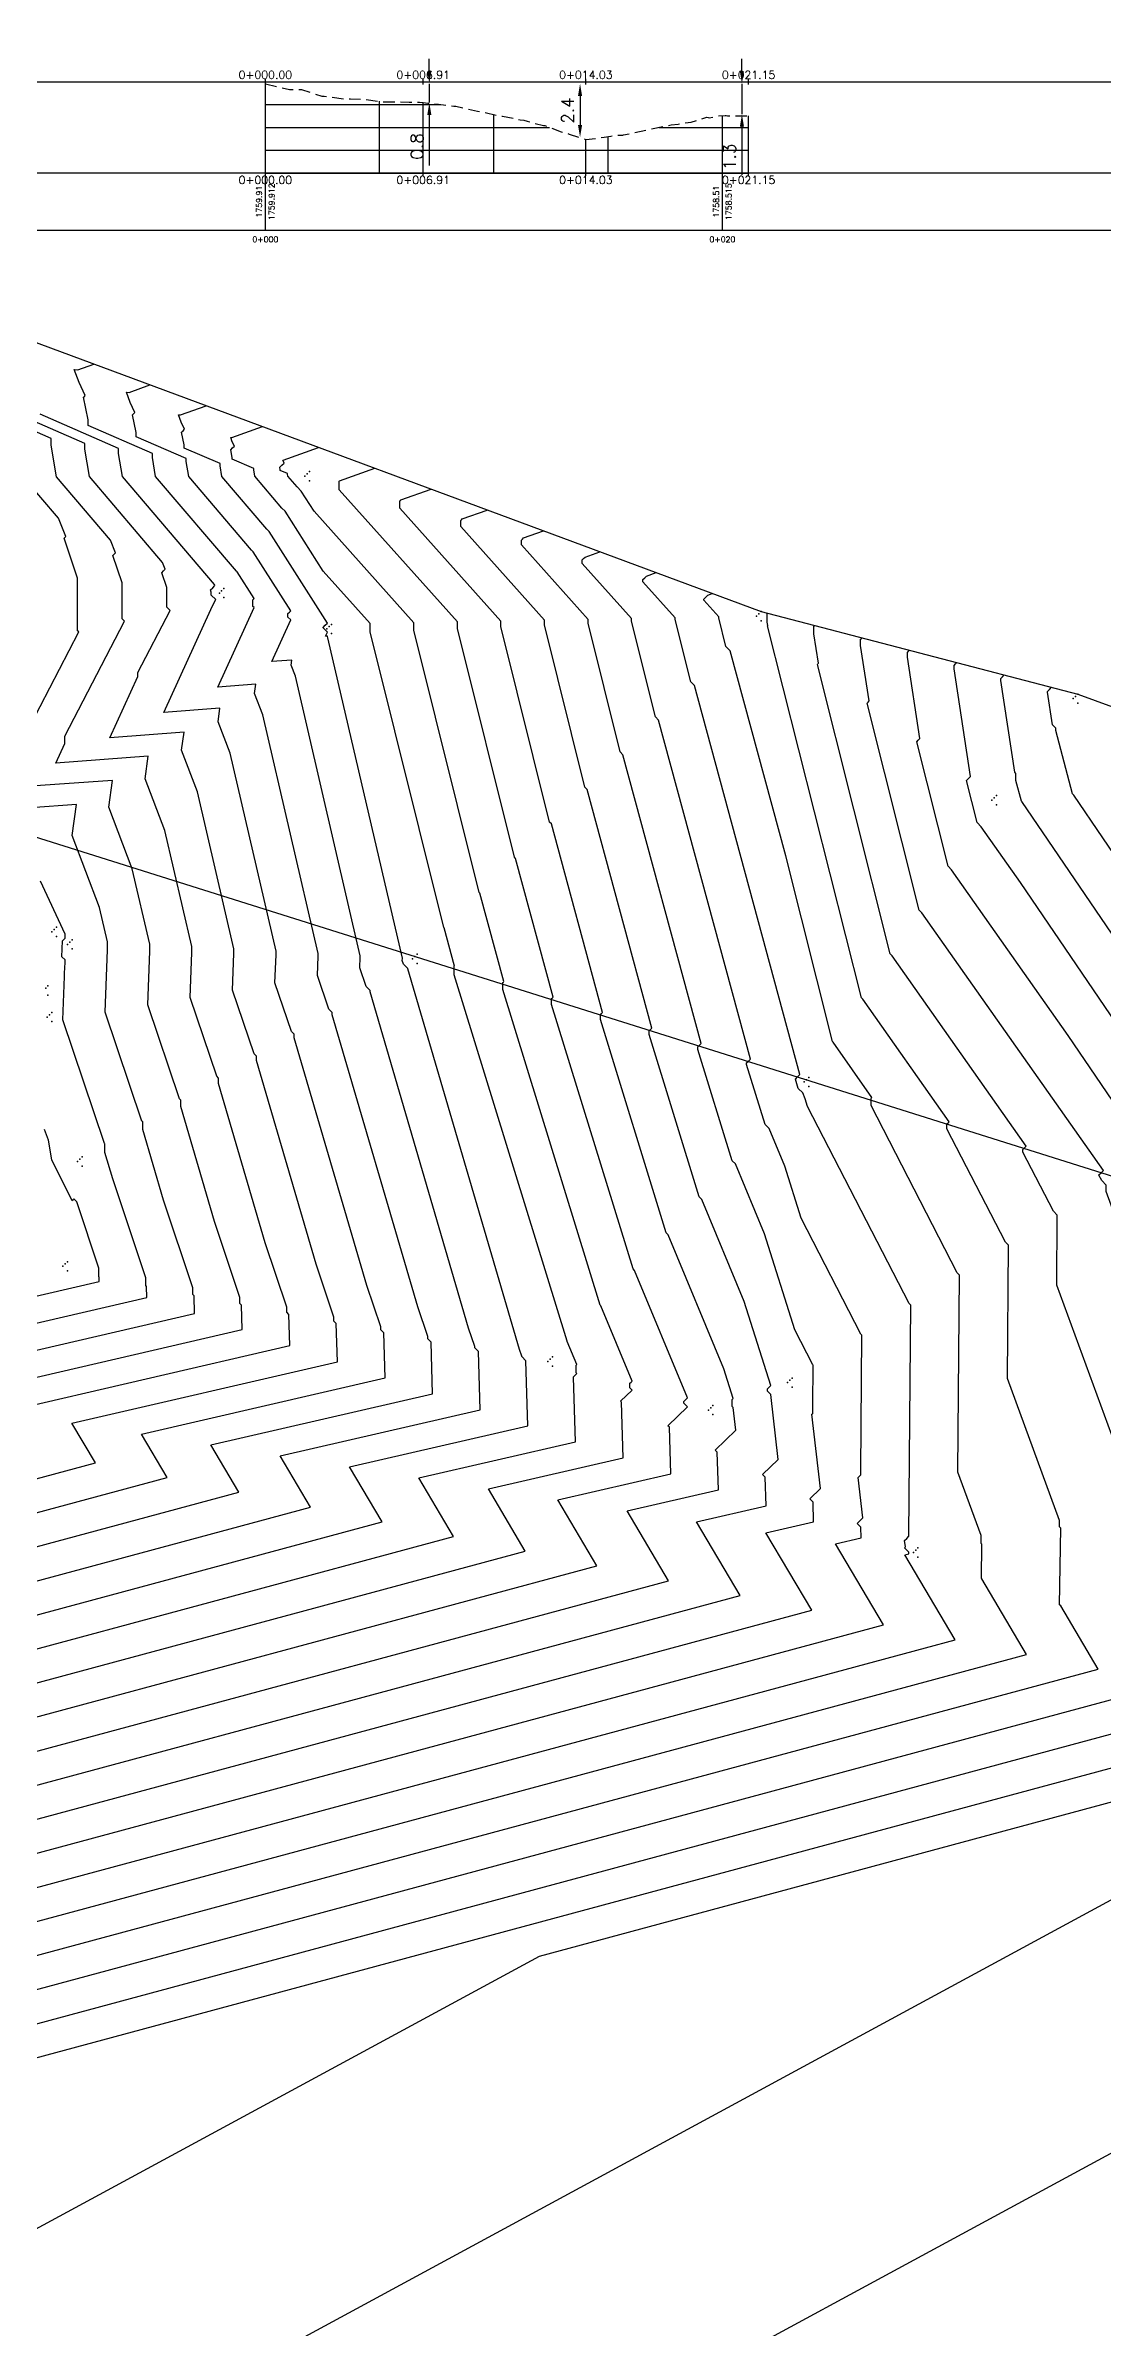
# Model space of a CAD drawing. Header units: metres. Extents: x 419582 to 423558, y 4805372 to 4807539.
# Drawn here: x 423293.5 to 423339.8, y 4807383.8 to 4807483.6 of the extents above; entities that cross this region are included whole.
import ezdxf

# ---------------------------------------------------------------- set-up
doc = ezdxf.new("R2010")
doc.units = ezdxf.units.M
doc.linetypes.add('DASHED', pattern=[0.75, 0.5, -0.25])
for name, color, linetype in [('C-ROAD-PROF', 1, 'DASHED'), ('C-ROAD-PROF-GRID-GEOM', 5, 'Continuous'), ('C-ROAD-PROF-GRID-MAJR', 8, 'Continuous'), ('C-ROAD-PROF-GRID-MINR', 8, 'Continuous'), ('C-ROAD-PROF-TEXT', 11, 'Continuous'), ('C-ROAD-PROF-TICK', 7, 'Continuous'), ('C-ROAD-PROF-TTLB', 5, 'Continuous'), ('C-TINN', 4, 'Continuous'), ('C-TINN-BNDY', 110, 'Continuous'), ('C-TOPO-MAJR', 9, 'Continuous'), ('C-TOPO-MINR', 8, 'Continuous')]:
    doc.layers.add(name, color=color, linetype=linetype)
doc.styles.get("Standard").update_dxf_attribs({"font": 'simplex.shx'})
doc.dimstyles.new('TFO75', dxfattribs={"dimscale": 3, "dimtxt": 0.18, "dimasz": 0.18, "dimexe": 0.18, "dimexo": 0.0625, "dimgap": 0.09, "dimtad": 1, "dimdec": 1, "dimzin": 0, "dimdsep": 46, "dimtxsty": 'Standard', "dimcen": 0.09, "dimse1": 1, "dimse2": 1, "dimclrd": 3, "dimclre": 3, "dimclrt": 1, "dimadec": 4, "dimazin": 0, "dimtfac": 1, "dimtdec": 1, "dimtmove": 0, "dimatfit": 3, "dimfxl": 1, "dimtolj": 1, "dimtzin": 0, "dimarcsym": 0})

# ---------------------------------------------------------------- blocks, each defined once
blk = doc.blocks.new('*D20')
at = {"color": 3, "lineweight": -2, "transparency": 16777216}
for p, q in [((423310.338, 4807482.452), (423310.338, 4807482.992)), ((423310.338, 4807481.912), (423310.338, 4807481.084)), ((423310.338, 4807480.544), (423310.338, 4807478.333))]:
    blk.add_line(p, q, dxfattribs=at)
at = {"color": 3, "transparency": 16777216}
for points in [[(423310.248, 4807482.452), (423310.428, 4807482.452), (423310.338, 4807481.912)], [(423310.248, 4807480.544), (423310.428, 4807480.544), (423310.338, 4807481.084)]]:
    blk.add_solid(points, dxfattribs=at)
at = {"layer": 'Defpoints', "color": 0, "transparency": 16777216}
for p in [(423303.143, 4807481.912), (423309.963, 4807481.084), (423310.338, 4807481.084)]:
    blk.add_point(p, dxfattribs=at)
at = {"color": 1, "transparency": 16777216, "insert": (423309.798, 4807479.169), "char_height": 0.54, "attachment_point": 5, "rotation": 90}
blk.add_mtext('\\A1;0.8', dxfattribs=at)
blk = doc.blocks.new('*D21')
at = {"color": 3, "lineweight": -2, "transparency": 16777216}
blk.add_line((423316.934, 4807481.372), (423316.934, 4807480.101), dxfattribs=at)
at = {"color": 3, "transparency": 16777216}
for points in [[(423316.844, 4807481.372), (423317.024, 4807481.372), (423316.934, 4807481.912)], [(423316.844, 4807480.101), (423317.024, 4807480.101), (423316.934, 4807479.561)]]:
    blk.add_solid(points, dxfattribs=at)
at = {"layer": 'Defpoints', "color": 0, "transparency": 16777216}
for p in [(423303.163, 4807481.912), (423316.763, 4807479.561), (423316.934, 4807479.561)]:
    blk.add_point(p, dxfattribs=at)
at = {"color": 1, "transparency": 16777216, "insert": (423316.394, 4807480.737), "char_height": 0.54, "attachment_point": 5, "rotation": 90}
blk.add_mtext('\\A1;2.4', dxfattribs=at)
blk = doc.blocks.new('*D22')
at = {"color": 3, "lineweight": -2, "transparency": 16777216}
for p, q in [((423324.018, 4807482.452), (423324.018, 4807482.992)), ((423324.018, 4807481.912), (423324.018, 4807480.576)), ((423324.018, 4807480.036), (423324.018, 4807477.928))]:
    blk.add_line(p, q, dxfattribs=at)
at = {"color": 3, "transparency": 16777216}
for points in [[(423323.928, 4807482.452), (423324.108, 4807482.452), (423324.018, 4807481.912)], [(423323.928, 4807480.036), (423324.108, 4807480.036), (423324.018, 4807480.576)]]:
    blk.add_solid(points, dxfattribs=at)
at = {"layer": 'Defpoints', "color": 0, "transparency": 16777216}
for p in [(423303.163, 4807481.912), (423323.563, 4807480.576), (423324.018, 4807480.576)]:
    blk.add_point(p, dxfattribs=at)
at = {"color": 1, "transparency": 16777216, "insert": (423323.478, 4807478.712), "char_height": 0.54, "attachment_point": 5, "rotation": 90}
blk.add_mtext('\\A1;1.3', dxfattribs=at)

msp = doc.modelspace()

# ---------------------------------------------------------------- linework, layer by layer
at = {"color": 31, "lineweight": 30, "true_color": 0xffbd7a, "elevation": 1718.013}
msp.add_lwpolyline([(423449.834, 4807399.592), (423130.593, 4807500.114), (421950.92, 4806612.998), (421795.045, 4806430.988), (421305.015, 4806147.038), (421305.015, 4806147.038), (420630.083, 4805770.97), (419765.157, 4805549.54), (419617.356, 4805580.088)], dxfattribs=at)
at = {"layer": 'C-ROAD-PROF', "color": 1, "linetype": 'DASHED', "lineweight": -3, "flags": 128}
msp.add_lwpolyline([(423303.163, 4807481.912), (423304.217, 4807481.655), (423304.745, 4807481.653), (423305.637, 4807481.367), (423305.733, 4807481.366), (423306.615, 4807481.247), (423306.692, 4807481.244), (423306.792, 4807481.25), (423306.883, 4807481.254), (423307.569, 4807481.214), (423308.362, 4807481.118), (423309.458, 4807481.109), (423309.51, 4807481.11), (423309.567, 4807481.11), (423309.69, 4807481.11), (423309.887, 4807481.103), (423309.902, 4807481.1), (423310.07, 4807481.086), (423310.268, 4807481.063), (423310.406, 4807481.052), (423310.74, 4807481.01), (423311.412, 4807480.935), (423311.452, 4807480.934), (423311.5, 4807480.934), (423312.442, 4807480.709), (423312.587, 4807480.693), (423313.453, 4807480.495), (423313.541, 4807480.496), (423314.318, 4807480.332), (423314.477, 4807480.313), (423314.615, 4807480.272), (423315.331, 4807480.08), (423315.394, 4807480.076), (423316.106, 4807479.802), (423316.27, 4807479.785), (423316.463, 4807479.698), (423317.19, 4807479.467), (423317.991, 4807479.57), (423318.286, 4807479.622), (423318.412, 4807479.647), (423318.42, 4807479.646), (423318.428, 4807479.646), (423318.751, 4807479.66), (423318.777, 4807479.66), (423318.79, 4807479.66), (423318.805, 4807479.666), (423318.84, 4807479.672), (423320.927, 4807480.117), (423321.227, 4807480.14), (423321.792, 4807480.235), (423322.482, 4807480.446), (423322.534, 4807480.435), (423322.59, 4807480.423), (423322.812, 4807480.453), (423322.892, 4807480.494), (423323.278, 4807480.524), (423323.327, 4807480.518), (423323.38, 4807480.511), (423324.31, 4807480.507)], dxfattribs=at)
at = {"layer": 'C-ROAD-PROF-GRID-GEOM', "color": 5, "linetype": 'Continuous', "lineweight": -3}
for p, q in [((423303.163, 4807478), (423303.163, 4807481.912)), ((423310.07, 4807478), (423310.07, 4807481.086)), ((423324.31, 4807478), (423324.31, 4807480.507)), ((423317.19, 4807478), (423317.19, 4807479.467))]:
    msp.add_line(p, q, dxfattribs=at)
at = {"layer": 'C-ROAD-PROF-GRID-MAJR', "color": 8, "linetype": 'Continuous', "lineweight": -3}
for p, q in [((423303.163, 4807478), (423303.163, 4807481.912)), ((423323.163, 4807478), (423323.163, 4807480.515)), ((423303.163, 4807480), (423315.59, 4807480)), ((423320.378, 4807480), (423324.31, 4807480)), ((423303.163, 4807478), (423324.31, 4807478))]:
    msp.add_line(p, q, dxfattribs=at)
at = {"layer": 'C-ROAD-PROF-GRID-MINR', "color": 8, "linetype": 'Continuous', "lineweight": -3}
for p, q in [((423303.163, 4807481), (423310.826, 4807481)), ((423308.163, 4807478), (423308.163, 4807481.142)), ((423313.163, 4807478), (423313.163, 4807480.561)), ((423318.163, 4807478), (423318.163, 4807479.6)), ((423303.163, 4807479), (423324.31, 4807479))]:
    msp.add_line(p, q, dxfattribs=at)
at = {"layer": 'C-ROAD-PROF-TEXT', "color": 11, "linetype": 'Continuous', "lineweight": -3}
for p, q in [((423303.163, 4807481.875), (423303.163, 4807482.125)), ((423310.07, 4807481.875), (423310.07, 4807482.125)), ((423317.19, 4807481.875), (423317.19, 4807482.125)), ((423324.31, 4807481.875), (423324.31, 4807482.125)), ((423303.163, 4807477.875), (423303.163, 4807478.125)), ((423310.07, 4807477.875), (423310.07, 4807478.125)), ((423317.19, 4807477.875), (423317.19, 4807478.125)), ((423324.31, 4807477.875), (423324.31, 4807478.125))]:
    msp.add_line(p, q, dxfattribs=at)
at = {"layer": 'C-ROAD-PROF-TICK', "color": 7, "linetype": 'Continuous', "lineweight": -3}
for p, q in [((423303.163, 4807475.5), (423303.163, 4807478)), ((423323.163, 4807475.5), (423323.163, 4807478))]:
    msp.add_line(p, q, dxfattribs=at)
at = {"layer": 'C-ROAD-PROF-TTLB', "color": 5, "linetype": 'Continuous', "lineweight": -3}
msp.add_line((423283.163, 4807482), (423363.163, 4807482), dxfattribs=at)
msp.add_3dface([(423283.163, 4807475.5), (423363.163, 4807475.5), (423363.163, 4807478), (423283.163, 4807478)], dxfattribs=at)
at = {"layer": 'C-TINN', "color": 4, "linetype": 'Continuous', "lineweight": -3}
for p in [(423304.89, 4807464.74, 1743.49), (423304.99, 4807464.84, 1743.49), (423305.09, 4807464.94, 1743.49), (423305.09, 4807464.54, 1743.49), (423301.15, 4807459.63, 1748.82), (423301.25, 4807459.73, 1748.82), (423301.35, 4807459.83, 1748.82), (423301.35, 4807459.43, 1748.82), (423324.66, 4807458.62, 1736.13), (423324.76, 4807458.72, 1736.13), (423324.86, 4807458.82, 1736.13), (423324.86, 4807458.42, 1736.13), (423305.86, 4807458.06, 1745.89), (423305.96, 4807458.16, 1745.89), (423306.06, 4807458.26, 1745.89), (423306.06, 4807457.86, 1745.89), (423338.51, 4807455.01, 1729.45), (423338.61, 4807455.11, 1729.45), (423338.71, 4807455.21, 1729.45), (423338.71, 4807454.81, 1729.45), (423334.95, 4807450.57, 1731.49), (423335.05, 4807450.67, 1731.49), (423335.15, 4807450.77, 1731.49), (423335.15, 4807450.37, 1731.49), (423293.82, 4807444.81, 1754.2), (423293.92, 4807444.91, 1754.2), (423294.02, 4807445.01, 1754.2), (423294.02, 4807444.61, 1754.2), (423294.71, 4807444.46, 1753.84), (423294.51, 4807444.26, 1753.84), (423294.61, 4807444.36, 1753.84), (423294.71, 4807444.06, 1753.84), (423309.6, 4807443.63, 1745.76), (423309.7, 4807443.73, 1745.76), (423309.8, 4807443.83, 1745.76), (423309.8, 4807443.43, 1745.76), (423293.65, 4807442.44, 1754.38), (423293.55, 4807442.34, 1754.38), (423293.65, 4807442.04, 1754.38), (423293.62, 4807441.08, 1754.26), (423293.72, 4807441.18, 1754.26), (423293.82, 4807441.28, 1754.26), (423293.82, 4807440.88, 1754.26), (423326.94, 4807438.44, 1737.82), (423326.74, 4807438.24, 1737.82), (423326.84, 4807438.34, 1737.82), (423326.94, 4807438.04, 1737.82), (423294.95, 4807434.76, 1754.6), (423295.05, 4807434.86, 1754.6), (423295.15, 4807434.96, 1754.6), (423295.15, 4807434.56, 1754.6), (423294.3, 4807430.18, 1755.67), (423294.4, 4807430.28, 1755.67), (423294.5, 4807430.38, 1755.67), (423294.5, 4807429.98, 1755.67), (423315.53, 4807426.01, 1745.44), (423315.63, 4807426.11, 1745.44), (423315.73, 4807426.21, 1745.44), (423315.73, 4807425.81, 1745.44), (423326.01, 4807425.09, 1740.43), (423326.11, 4807425.19, 1740.43), (423326.21, 4807425.29, 1740.43), (423326.21, 4807424.89, 1740.43), (423322.55, 4807423.89, 1742.54), (423322.65, 4807423.99, 1742.54), (423322.75, 4807424.09, 1742.54), (423322.75, 4807423.69, 1742.54), (423331.52, 4807417.66, 1737.81), (423331.62, 4807417.76, 1737.81), (423331.72, 4807417.86, 1737.81), (423331.72, 4807417.46, 1737.81)]:
    msp.add_point(p, dxfattribs=at)
at = {"layer": 'C-TINN-BNDY', "color": 110, "linetype": 'Continuous', "lineweight": -3, "flags": 128}
msp.add_lwpolyline([(423155.26, 4807511.44), (423220.21, 4807493.91), (423248.63, 4807482.99), (423287.58, 4807472.64), (423324.86, 4807458.82), (423338.71, 4807455.21), (423346.85, 4807452.21), (423376.85, 4807442.88), (423407.17, 4807432.75), (423426.06, 4807425.57), (423479.26, 4807419.95), (423488.35, 4807411.26), (423490.39, 4807398.46), (423490.39, 4807398.06), (423490.01, 4807373.35), (423490.01, 4807372.95), (423470.52, 4807372.34), (422724.87, 4807165.92)], dxfattribs=at)
at = {"layer": 'C-TOPO-MAJR', "color": 9, "linetype": 'Continuous', "lineweight": -3, "flags": 128}
for points, elevation in [([(423052.433, 4807355.985), (423295.732, 4807421.583), (423294.701, 4807423.322), (423306.316, 4807426.005), (423306.267, 4807427.669), (423306.156, 4807427.78), (423306.156, 4807427.958), (423305.384, 4807430.266), (423302.773, 4807439.176), (423302.773, 4807439.367), (423302.669, 4807439.472), (423301.729, 4807442.258), (423301.786, 4807443.856), (423301.786, 4807444.066), (423300.192, 4807450.932), (423299.5, 4807452.752), (423299.608, 4807453.539), (423296.36, 4807453.301), (423297.583, 4807455.975), (423297.583, 4807456.153), (423298.993, 4807458.873), (423298.848, 4807459.018), (423298.848, 4807459.129), (423298.846, 4807459.87), (423298.63, 4807460.52), (423298.707, 4807460.597), (423298.785, 4807460.674), (423298.665, 4807460.973), (423295.467, 4807464.721), (423295.264, 4807465.922), (423295.264, 4807466.175), (423291.21, 4807467.941)], 1750), ([(422953.341, 4807321.817), (423311.402, 4807418.357), (423309.885, 4807420.918), (423316.736, 4807422.5), (423316.652, 4807425.328), (423316.641, 4807425.34), (423316.795, 4807425.488), (423316.765, 4807425.519), (423316.765, 4807425.858), (423316.78, 4807425.873), (423316.795, 4807425.888), (423316.377, 4807426.893), (423316.366, 4807426.905), (423311.421, 4807442.933), (423311.421, 4807443.295), (423311.431, 4807443.305), (423311.441, 4807443.314), (423310.989, 4807444.981), (423310.973, 4807444.997), (423307.756, 4807457.929), (423307.756, 4807458.293), (423305.7, 4807460.589), (423304.03, 4807463.206), (423303.887, 4807463.349), (423302.704, 4807464.736), (423302.657, 4807465.014), (423302.657, 4807465.073), (423301.717, 4807465.483), (423301.717, 4807465.565), (423301.647, 4807465.896), (423301.727, 4807465.976), (423301.806, 4807466.055), (423301.717, 4807466.244), (423301.646, 4807466.438), (423301.696, 4807466.433), (423303.033, 4807466.911)], 1745), ([(423032.812, 4807335.794), (423327.073, 4807415.132), (423325.069, 4807418.513), (423327.156, 4807418.995), (423327.13, 4807419.857), (423326.988, 4807419.999), (423327.459, 4807420.452), (423327.081, 4807423.703), (423327.098, 4807423.72), (423327.114, 4807423.736), (423327.114, 4807424.071), (423327.129, 4807425.854), (423327.116, 4807425.868), (423326.33, 4807427.391), (423325.005, 4807431.597), (423323.733, 4807434.656), (423323.59, 4807434.798), (423322.089, 4807439.665), (423322.089, 4807439.775), (423322.162, 4807439.847), (423322.234, 4807439.92), (423318.808, 4807452.557), (423318.688, 4807452.676), (423317.285, 4807458.319), (423317.285, 4807458.477), (423314.37, 4807461.733), (423314.37, 4807461.943), (423314.417, 4807461.991), (423314.465, 4807462.038), (423315.337, 4807462.35)], 1740), ([(423209.281, 4807375.923), (423342.743, 4807411.907), (423341.422, 4807414.137), (423341.341, 4807414.218), (423341.42, 4807419.422), (423341.325, 4807419.517), (423341.325, 4807419.727), (423337.793, 4807429.359), (423337.818, 4807432.416), (423337.652, 4807432.583), (423336.314, 4807435.177), (423336.314, 4807435.289), (423336.386, 4807435.361), (423336.458, 4807435.433), (423330.598, 4807443.755), (423330.508, 4807443.844), (423327.317, 4807456.508), (423327.342, 4807456.533), (423327.366, 4807456.557), (423327.169, 4807457.843), (423327.169, 4807458.175), (423327.186, 4807458.192), (423327.203, 4807458.209)], 1735), ([(423343.621, 4807443.326), (423338.542, 4807450.787), (423338.484, 4807450.845), (423337.75, 4807453.613), (423337.75, 4807453.721), (423337.604, 4807453.867), (423337.386, 4807455.291), (423337.386, 4807455.324), (423337.478, 4807455.415), (423337.57, 4807455.507)], 1730), ([(423279.516, 4807425.727), (423295.896, 4807429.51), (423295.89, 4807429.707), (423295.877, 4807429.72), (423295.877, 4807430.094), (423294.907, 4807432.997), (423294.782, 4807433.123), (423294.744, 4807433.085), (423294.707, 4807433.048), (423293.815, 4807434.841), (423293.668, 4807435.693), (423293.493, 4807436.157)], 1755), ([(423289.049, 4807363.698), (423366.188, 4807405.461)], 1730)]:
    msp.add_lwpolyline(points, dxfattribs=dict(at, elevation=elevation))
at = {"layer": 'C-TOPO-MINR', "color": 8, "linetype": 'Continuous', "lineweight": -3, "flags": 128}
for points, elevation in [([(423012.796, 4807342.318), (423302, 4807420.292), (423300.774, 4807422.361), (423310.484, 4807424.603), (423310.417, 4807426.854), (423310.267, 4807427.003), (423310.267, 4807427.104), (423309.834, 4807428.4), (423306.088, 4807441.182), (423306.088, 4807441.284), (423305.938, 4807441.433), (423305.442, 4807442.905), (423305.472, 4807443.749), (423305.472, 4807443.86), (423303.048, 4807454.304), (423302.692, 4807455.238), (423302.748, 4807455.642), (423301.08, 4807455.519), (423302.668, 4807458.991), (423302.612, 4807459.047), (423302.612, 4807459.335), (423302.64, 4807459.363), (423302.668, 4807459.391), (423301.925, 4807460.555), (423301.895, 4807460.585), (423298.362, 4807464.727), (423298.221, 4807465.559), (423298.221, 4807465.734), (423295.413, 4807466.958), (423295.413, 4807467.205), (423295.205, 4807468.194), (423295.243, 4807468.232), (423295.281, 4807468.27), (423295.016, 4807468.835), (423294.804, 4807469.413), (423294.953, 4807469.398), (423295.651, 4807469.648)], 1748), ([(422992.978, 4807335.484), (423305.134, 4807419.647), (423303.811, 4807421.88), (423312.568, 4807423.902), (423312.493, 4807426.446), (423312.323, 4807426.615), (423312.323, 4807426.676), (423312.059, 4807427.466), (423307.745, 4807442.186), (423307.745, 4807442.242), (423307.573, 4807442.414), (423307.298, 4807443.229), (423307.315, 4807443.696), (423307.315, 4807443.757), (423304.475, 4807455.989), (423304.288, 4807456.48), (423304.317, 4807456.693), (423303.44, 4807456.629), (423304.276, 4807458.455), (423304.151, 4807458.579), (423304.151, 4807458.731), (423304.214, 4807458.793), (423304.276, 4807458.855), (423302.627, 4807461.438), (423302.559, 4807461.507), (423299.809, 4807464.73), (423299.7, 4807465.377), (423299.7, 4807465.514), (423297.514, 4807466.466), (423297.514, 4807466.658), (423297.353, 4807467.428), (423297.404, 4807467.48), (423297.456, 4807467.531), (423297.25, 4807467.972), (423297.085, 4807468.421), (423297.2, 4807468.409), (423298.112, 4807468.736)], 1747), ([(422973.159, 4807328.651), (423308.268, 4807419.002), (423306.848, 4807421.399), (423314.652, 4807423.201), (423314.568, 4807426.038), (423314.379, 4807426.227), (423314.379, 4807426.249), (423314.284, 4807426.533), (423309.402, 4807443.189), (423309.402, 4807443.2), (423309.208, 4807443.395), (423309.154, 4807443.552), (423309.158, 4807443.643), (423309.158, 4807443.655), (423305.903, 4807457.675), (423305.884, 4807457.723), (423305.887, 4807457.744), (423305.8, 4807457.738), (423305.883, 4807457.919), (423305.691, 4807458.111), (423305.691, 4807458.126), (423305.787, 4807458.223), (423305.883, 4807458.319), (423303.329, 4807462.322), (423303.223, 4807462.428), (423301.257, 4807464.733), (423301.179, 4807465.196), (423301.179, 4807465.293), (423299.616, 4807465.974), (423299.616, 4807466.112), (423299.5, 4807466.662), (423299.565, 4807466.728), (423299.631, 4807466.793), (423299.484, 4807467.108), (423299.366, 4807467.429), (423299.448, 4807467.421), (423300.573, 4807467.824)], 1746), ([(423032.615, 4807349.151), (423298.866, 4807420.938), (423297.738, 4807422.841), (423308.4, 4807425.304), (423308.342, 4807427.261), (423308.212, 4807427.392), (423308.212, 4807427.531), (423307.609, 4807429.333), (423304.431, 4807440.179), (423304.431, 4807440.326), (423304.304, 4807440.452), (423303.585, 4807442.582), (423303.629, 4807443.802), (423303.629, 4807443.963), (423301.62, 4807452.618), (423301.096, 4807453.995), (423301.178, 4807454.59), (423298.72, 4807454.41), (423300.775, 4807458.903), (423300.775, 4807458.93), (423300.99, 4807459.345), (423300.799, 4807459.537), (423300.799, 4807459.554), (423300.798, 4807459.667), (423300.766, 4807459.766), (423300.862, 4807459.862), (423300.959, 4807459.959), (423300.94, 4807460.004), (423296.915, 4807464.724), (423296.743, 4807465.74), (423296.743, 4807465.954), (423293.311, 4807467.45)], 1749), ([(423291.664, 4807423.803), (423304.232, 4807426.706), (423304.192, 4807428.076), (423304.1, 4807428.168), (423304.1, 4807428.385), (423303.16, 4807431.2), (423301.116, 4807438.172), (423301.116, 4807438.409), (423301.035, 4807438.491), (423299.872, 4807441.935), (423299.944, 4807443.909), (423299.944, 4807444.168), (423298.765, 4807449.247), (423297.904, 4807451.509), (423298.038, 4807452.487), (423293.999, 4807452.191), (423294.39, 4807453.046), (423294.39, 4807453.375), (423296.995, 4807458.402), (423296.898, 4807458.499), (423296.898, 4807458.705), (423296.893, 4807460.073), (423296.495, 4807461.274), (423296.553, 4807461.332), (423296.611, 4807461.39), (423296.389, 4807461.941), (423294.02, 4807464.718), (423293.785, 4807466.103), (423293.785, 4807466.395), (423289.558, 4807468.238)], 1751), ([(422933.522, 4807314.983), (423314.536, 4807417.712), (423312.922, 4807420.437), (423318.82, 4807421.799), (423318.748, 4807424.234), (423318.71, 4807424.272), (423319.216, 4807424.757), (423319.116, 4807424.857), (423319.116, 4807425.058), (423319.166, 4807425.108), (423319.216, 4807425.157), (423317.848, 4807428.446), (423317.811, 4807428.483), (423313.555, 4807442.28), (423313.555, 4807442.591), (423313.577, 4807442.613), (423313.599, 4807442.635), (423312.552, 4807446.497), (423312.516, 4807446.533), (423309.662, 4807458.007), (423309.662, 4807458.33), (423305.296, 4807463.206), (423304.732, 4807464.089), (423304.551, 4807464.27), (423304.152, 4807464.739), (423304.136, 4807464.833), (423304.136, 4807464.852), (423303.818, 4807464.991), (423303.818, 4807465.019), (423303.795, 4807465.131), (423303.888, 4807465.224), (423303.981, 4807465.317), (423303.951, 4807465.38), (423303.927, 4807465.446), (423303.944, 4807465.444), (423305.494, 4807465.999)], 1744), ([(422926.931, 4807311.716), (423317.67, 4807417.067), (423315.959, 4807419.956), (423320.904, 4807421.098), (423320.843, 4807423.14), (423320.779, 4807423.204), (423321.636, 4807424.026), (423321.468, 4807424.195), (423321.468, 4807424.258), (423321.552, 4807424.342), (423321.636, 4807424.426), (423319.32, 4807429.998), (423319.256, 4807430.062), (423315.688, 4807441.626), (423315.688, 4807441.887), (423315.723, 4807441.922), (423315.758, 4807441.956), (423314.116, 4807448.012), (423314.059, 4807448.069), (423311.568, 4807458.085), (423311.568, 4807458.367), (423306.393, 4807464.146), (423306.393, 4807464.519), (423306.4, 4807464.526), (423306.406, 4807464.533), (423307.955, 4807465.087)], 1743), ([(423292.887, 4807453.857), (423294.997, 4807457.93), (423294.948, 4807457.98), (423294.948, 4807458.28), (423294.94, 4807460.277), (423294.359, 4807462.029), (423294.398, 4807462.067), (423294.436, 4807462.106), (423294.113, 4807462.909), (423292.572, 4807464.715)], 1752), ([(422962.224, 4807319.742), (423320.805, 4807416.422), (423318.996, 4807419.475), (423322.988, 4807420.397), (423322.939, 4807422.045), (423322.849, 4807422.136), (423323.751, 4807423.002), (423323.635, 4807423.997), (423323.584, 4807424.048), (423323.584, 4807424.346), (423323.61, 4807424.372), (423323.635, 4807424.397), (423323.229, 4807425.686), (423320.791, 4807431.551), (423320.7, 4807431.641), (423317.822, 4807440.972), (423317.822, 4807441.183), (423317.869, 4807441.23), (423317.917, 4807441.278), (423315.68, 4807449.527), (423315.602, 4807449.605), (423313.473, 4807458.163), (423313.473, 4807458.403), (423309.052, 4807463.342), (423309.052, 4807463.661), (423309.072, 4807463.681), (423309.092, 4807463.701), (423310.416, 4807464.175)], 1742), ([(422997.518, 4807327.768), (423323.939, 4807415.777), (423322.032, 4807418.994), (423325.072, 4807419.696), (423325.035, 4807420.951), (423324.918, 4807421.067), (423325.605, 4807421.727), (423325.275, 4807424.566), (423325.129, 4807424.712), (423325.129, 4807424.82), (423325.202, 4807424.893), (423325.275, 4807424.966), (423324.117, 4807428.641), (423322.262, 4807433.103), (423322.145, 4807433.22), (423319.955, 4807440.319), (423319.955, 4807440.479), (423320.015, 4807440.539), (423320.075, 4807440.599), (423317.244, 4807451.042), (423317.145, 4807451.141), (423315.379, 4807458.241), (423315.379, 4807458.44), (423311.711, 4807462.537), (423311.711, 4807462.802), (423311.745, 4807462.836), (423311.778, 4807462.87), (423312.876, 4807463.262)], 1741), ([(423068.106, 4807343.82), (423330.207, 4807414.487), (423328.106, 4807418.032), (423329.24, 4807418.294), (423329.226, 4807418.762), (423329.057, 4807418.931), (423329.314, 4807419.177), (423329.108, 4807420.944), (423329.163, 4807420.998), (423329.217, 4807421.053), (423329.217, 4807421.235), (423329.267, 4807427.167), (423329.223, 4807427.211), (423326.61, 4807432.276), (423325.893, 4807434.553), (423325.204, 4807436.208), (423325.035, 4807436.377), (423324.222, 4807439.011), (423324.222, 4807439.071), (423324.308, 4807439.156), (423324.393, 4807439.241), (423320.372, 4807454.072), (423320.231, 4807454.212), (423319.191, 4807458.397), (423319.191, 4807458.514), (423317.029, 4807460.928), (423317.029, 4807461.084), (423317.09, 4807461.145), (423317.151, 4807461.206), (423317.798, 4807461.438)], 1739), ([(423103.399, 4807351.845), (423333.341, 4807413.842), (423331.143, 4807417.551), (423331.324, 4807417.593), (423331.322, 4807417.668), (423331.127, 4807417.863), (423331.168, 4807417.902), (423331.135, 4807418.184), (423331.228, 4807418.277), (423331.32, 4807418.37), (423331.32, 4807418.399), (423331.405, 4807428.479), (423331.33, 4807428.554), (423326.89, 4807437.161), (423326.78, 4807437.508), (423326.675, 4807437.761), (423326.48, 4807437.956), (423326.356, 4807438.358), (423326.356, 4807438.367), (423326.454, 4807438.464), (423326.551, 4807438.562), (423321.936, 4807455.587), (423321.774, 4807455.748), (423321.096, 4807458.474), (423321.096, 4807458.551), (423319.688, 4807460.124), (423319.688, 4807460.226), (423319.762, 4807460.3), (423319.837, 4807460.375), (423320.258, 4807460.526)], 1738), ([(423138.693, 4807359.871), (423336.475, 4807413.197), (423334.517, 4807416.502), (423334.493, 4807416.525), (423334.516, 4807418.025), (423334.489, 4807418.053), (423334.489, 4807418.398), (423333.471, 4807421.175), (423333.543, 4807429.792), (423333.438, 4807429.897), (423329.666, 4807437.207), (423329.666, 4807437.524), (423329.687, 4807437.545), (423329.708, 4807437.566), (423328.004, 4807439.985), (423327.978, 4807440.011), (423325.931, 4807448.134), (423323.499, 4807457.102), (423323.318, 4807457.284), (423323.002, 4807458.552), (423323.002, 4807458.588), (423322.347, 4807459.32), (423322.347, 4807459.367), (423322.435, 4807459.455), (423322.523, 4807459.543), (423322.719, 4807459.614)], 1737), ([(423173.987, 4807367.897), (423339.609, 4807412.552), (423337.969, 4807415.32), (423337.917, 4807415.372), (423337.968, 4807418.724), (423337.907, 4807418.785), (423337.907, 4807419.063), (423335.632, 4807425.267), (423335.681, 4807431.104), (423335.545, 4807431.24), (423332.99, 4807436.192), (423332.99, 4807436.406), (423333.036, 4807436.453), (423333.083, 4807436.499), (423329.301, 4807441.87), (423329.243, 4807441.928), (423325.143, 4807458.2), (423325.145, 4807458.203), (423325.148, 4807458.206), (423325.126, 4807458.354), (423325.126, 4807458.746), (423325.128, 4807458.748), (423325.13, 4807458.75)], 1736), ([(423177.088, 4807347.412), (423244.575, 4807383.949), (423345.878, 4807411.262), (423344.874, 4807412.955), (423344.765, 4807413.064), (423344.872, 4807420.12), (423344.743, 4807420.248), (423344.743, 4807420.391), (423339.954, 4807433.451), (423339.956, 4807433.729), (423339.759, 4807433.926), (423339.638, 4807434.162), (423339.638, 4807434.172), (423339.735, 4807434.269), (423339.833, 4807434.367), (423331.895, 4807445.639), (423331.774, 4807445.76), (423329.492, 4807454.816), (423329.538, 4807454.862), (423329.584, 4807454.908), (423329.212, 4807457.333), (423329.212, 4807457.605), (423329.244, 4807457.637), (423329.276, 4807457.669)], 1734), ([(423340.966, 4807436.352), (423338.295, 4807440.276), (423333.192, 4807447.524), (423333.039, 4807447.676), (423331.666, 4807453.125), (423331.734, 4807453.192), (423331.801, 4807453.26), (423331.256, 4807456.822), (423331.256, 4807457.035), (423331.303, 4807457.082), (423331.35, 4807457.128)], 1733), ([(423341.851, 4807438.677), (423336.212, 4807446.961), (423334.489, 4807449.409), (423334.305, 4807449.593), (423333.841, 4807451.433), (423333.93, 4807451.522), (423334.019, 4807451.611), (423333.299, 4807456.312), (423333.299, 4807456.464), (423333.361, 4807456.526), (423333.423, 4807456.588)], 1732), ([(423342.736, 4807441.001), (423336.265, 4807450.507), (423336.246, 4807450.526), (423336.005, 4807451.436), (423336.005, 4807451.74), (423335.957, 4807451.788), (423335.343, 4807455.801), (423335.343, 4807455.894), (423335.42, 4807455.971), (423335.496, 4807456.048)], 1731), ([(423288.627, 4807424.284), (423302.148, 4807427.407), (423302.116, 4807428.484), (423302.044, 4807428.556), (423302.044, 4807428.812), (423300.935, 4807432.133), (423299.459, 4807437.169), (423299.459, 4807437.451), (423299.4, 4807437.51), (423298.016, 4807441.611), (423298.101, 4807443.962), (423298.101, 4807444.271), (423297.337, 4807447.561), (423296.308, 4807450.266), (423296.468, 4807451.436), (423292.896, 4807451.174)], 1752), ([(423285.59, 4807424.765), (423300.064, 4807428.108), (423300.041, 4807428.892), (423299.989, 4807428.944), (423299.989, 4807429.239), (423298.71, 4807433.067), (423297.802, 4807436.165), (423297.802, 4807436.493), (423297.765, 4807436.529), (423296.159, 4807441.288), (423296.258, 4807444.015), (423296.258, 4807444.374), (423295.909, 4807445.876), (423294.712, 4807449.023), (423294.898, 4807450.385), (423292.906, 4807450.239)], 1753), ([(423282.553, 4807425.246), (423297.98, 4807428.809), (423297.966, 4807429.299), (423297.933, 4807429.332), (423297.933, 4807429.667), (423296.485, 4807434), (423296.144, 4807435.162), (423296.144, 4807435.535), (423296.131, 4807435.548), (423294.303, 4807440.964), (423294.371, 4807442.849), (423294.371, 4807443.001), (423294.396, 4807443.461), (423294.396, 4807443.58), (423294.255, 4807443.721), (423294.292, 4807444.416), (423294.348, 4807444.471), (423294.403, 4807444.527), (423294.403, 4807444.704), (423293.32, 4807447.027)], 1754), ([(423205.078, 4807351.483), (423279.868, 4807391.974), (423349.012, 4807410.617)], 1733), ([(423233.069, 4807355.555), (423315.162, 4807400), (423352.146, 4807409.972)], 1732), ([(423261.059, 4807359.627), (423350.456, 4807408.026)], 1731)]:
    msp.add_lwpolyline(points, dxfattribs=dict(at, elevation=elevation))

# ---------------------------------------------------------------- texts
at = {"layer": 'C-ROAD-PROF-TEXT', "color": 11, "linetype": 'Continuous', "lineweight": -3}
for s, insert, char_height, attachment_point in [('0+000.00', (423303.163, 4807482.125), 0.35, 8), ('0+006.91', (423310.07, 4807482.125), 0.35, 8), ('0+014.03', (423317.19, 4807482.125), 0.35, 8), ('0+021.15', (423324.31, 4807482.125), 0.35, 8), ('0+000.00', (423303.163, 4807477.875), 0.35, 2), ('0+006.91', (423310.07, 4807477.875), 0.35, 2), ('0+014.03', (423317.19, 4807477.875), 0.35, 2), ('0+021.15', (423324.31, 4807477.875), 0.35, 2), ('0+000', (423303.163, 4807475.225), 0.25, 2), ('0+020', (423323.163, 4807475.225), 0.25, 2)]:
    msp.add_mtext(s, dxfattribs=dict(at, insert=insert, char_height=char_height, attachment_point=attachment_point))
at = {"layer": 'C-ROAD-PROF-TEXT', "color": 11, "linetype": 'Continuous', "lineweight": -3, "char_height": 0.25, "rotation": 90}
for s, insert, attachment_point in [('1759.91', (423303.013, 4807476.75), 8), ('1759.912', (423303.313, 4807476.75), 2), ('1758.51', (423323.013, 4807476.75), 8), ('1758.515', (423323.313, 4807476.75), 2)]:
    msp.add_mtext(s, dxfattribs=dict(at, insert=insert, attachment_point=attachment_point))

# ---------------------------------------------------------------- dimensions: what is measured, and where the dimension line sits
for base, p1, p2, picture, middle in [((423310.338, 4807481.084), (423303.143, 4807481.912), (423309.963, 4807481.084), '*D20', (423309.798, 4807479.169)), ((423324.018, 4807480.576), (423303.163, 4807481.912), (423323.563, 4807480.576), '*D22', (423323.478, 4807478.712)), ((423316.934, 4807479.561), (423303.163, 4807481.912), (423316.763, 4807479.561), '*D21', (423316.394, 4807480.737))]:
    dim = msp.add_linear_dim(base=base, p1=p1, p2=p2, angle=90, dimstyle='TFO75')
    dim.commit()
    dim.dimension.update_dxf_attribs({"geometry": picture, "text_midpoint": middle})

doc.saveas('drawing.dxf')
